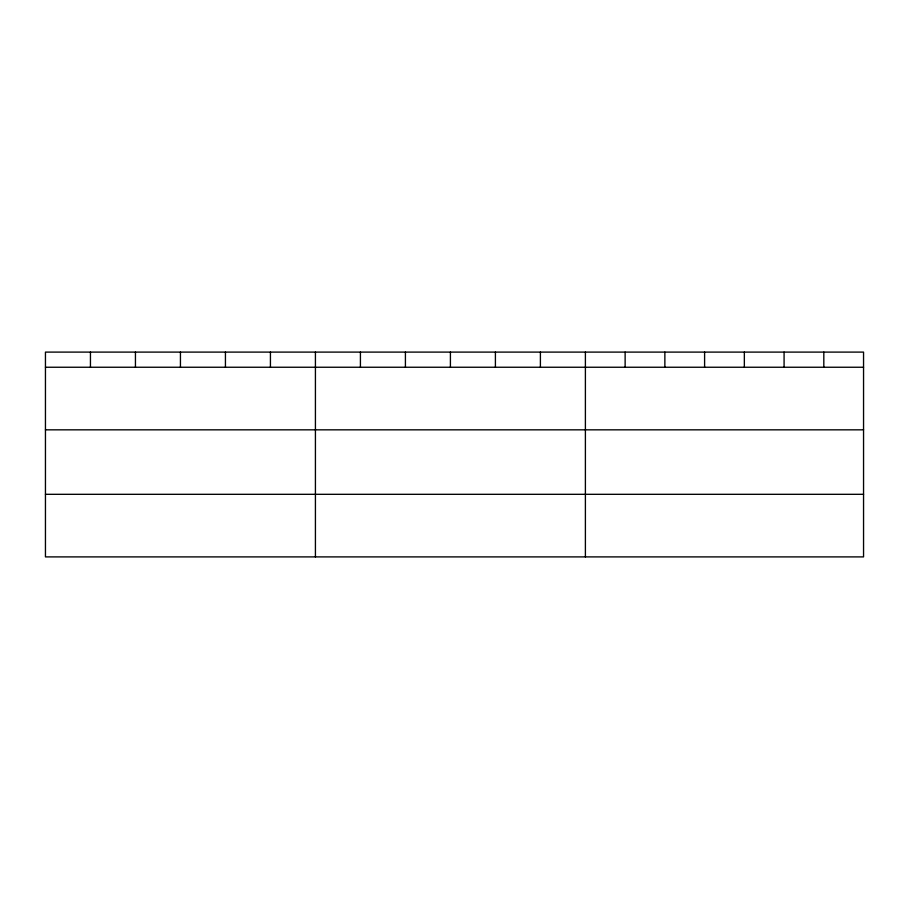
<?xml version="1.0" encoding="UTF-8"?>
<svg xmlns="http://www.w3.org/2000/svg" width="909" height="909" viewBox="0 0 909 909"><rect width="100%" height="100%" fill="white"/><g stroke="black" fill="none" stroke-linecap="round" stroke-linejoin="round"><path stroke-width="1.36" d="M863.55 429.832L863.55 352.101L45.45 352.101L45.45 556.899L863.55 556.899L863.55 429.832L45.45 429.832M45.45 367.247L863.55 367.247M45.45 494.314L863.55 494.314M823.815 352.101L823.815 367.247M784.081 352.101L784.081 367.247M744.346 352.101L744.346 367.247M704.6 352.101L704.6 367.247M664.865 352.101L664.865 367.247M625.131 352.101L625.131 367.247M585.396 352.101L585.396 556.899M540.4 352.101L540.4 367.247M495.405 352.101L495.405 367.247M450.409 352.101L450.409 367.247M405.414 352.101L405.414 367.247M360.418 352.101L360.418 367.247M315.423 352.101L315.423 556.899M270.428 352.101L270.428 367.247M225.432 352.101L225.432 367.247M180.437 352.101L180.437 367.247M135.441 352.101L135.441 367.247M90.445 352.101L90.445 367.247"/></g></svg>
